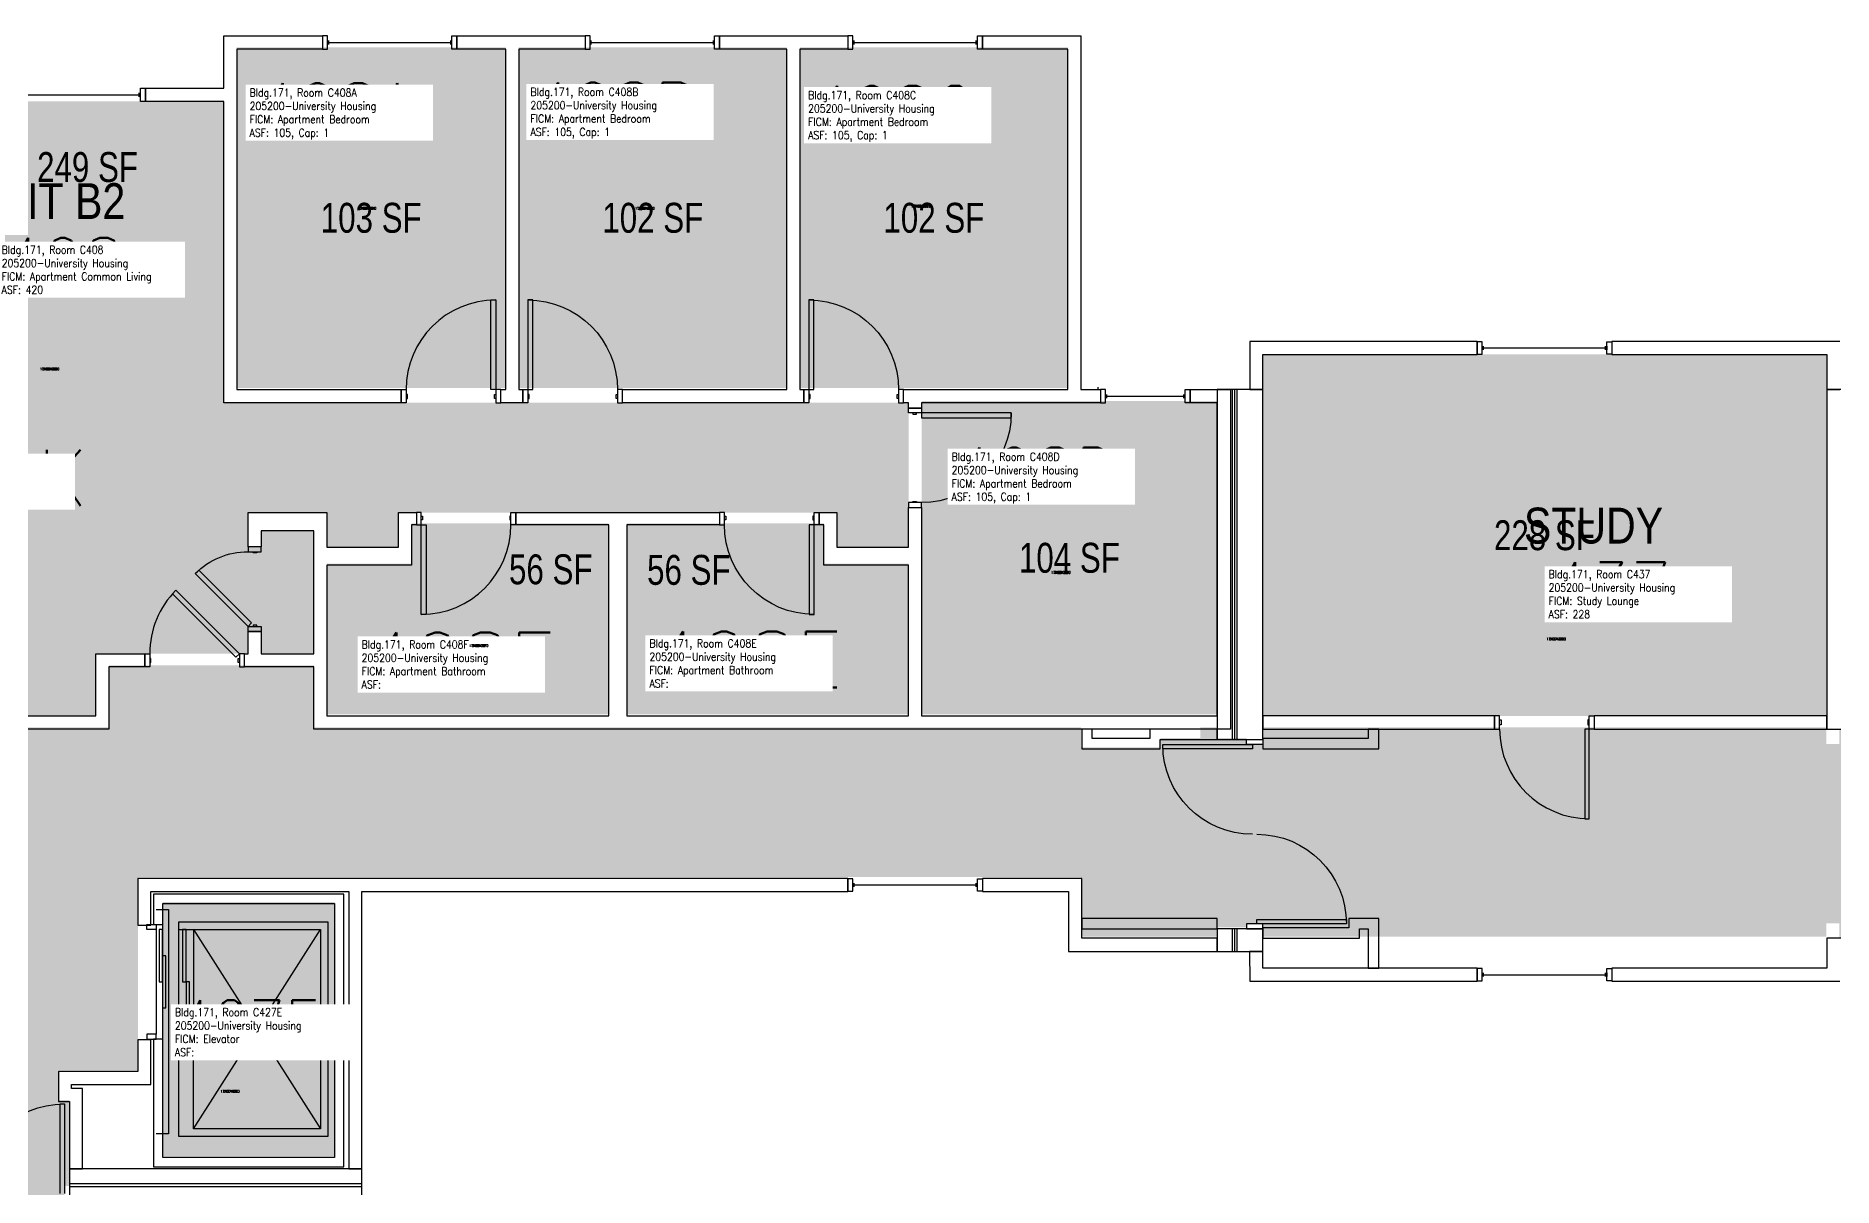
# Model space of a CAD drawing. Header units: inches. Extents: x 56 to 3925, y -1092 to 1470.
# Drawn here: x 2388 to 3109, y 986 to 1448 of the extents above; entities that cross this region are included whole.
import ezdxf
from ezdxf.enums import TextEntityAlignment as Align

# ---------------------------------------------------------------- set-up
doc = ezdxf.new("R2010")
doc.units = ezdxf.units.IN
doc.header["$LTSCALE"] = 48
doc.header["$MEASUREMENT"] = 0
for name, color, linetype in [('A-DOOR', 2, 'Continuous'), ('A-GLAZ', 152, 'Continuous'), ('A-IDEN-RNUM', 7, 'Continuous'), ('A-IDEN-SNUM', 4, 'Continuous'), ('A-IDEN-VNUM', 4, 'Continuous'), ('A-MISC', 1, 'Continuous'), ('A-WALL', 5, 'Continuous'), ('AREA-TEXT', 3, 'Continuous'), ('Rooms-Category-Color', 7, 'Continuous'), ('Rooms-College-Color', 7, 'Continuous'), ('Rooms-Department-Color', 7, 'Continuous'), ('Rooms-Division-Color', 7, 'Continuous'), ('Rooms-Information', 7, 'Continuous')]:
    doc.layers.add(name, color=color, linetype=linetype)
doc.styles.add('AREA', font='arial.ttf', dxfattribs={"width": 0.75, "height": 12})
doc.styles.add('ROOMSNUMBER', font='txt.shx', dxfattribs={"height": 0.03})
doc.styles.add('ROOMVNUMBER', font='simplex.shx', dxfattribs={"width": 0.85})
doc.styles.get("Standard").update_dxf_attribs({"font": 'ARIALN.TTF'})

msp = doc.modelspace()

# ---------------------------------------------------------------- hatches: boundary and pattern name
h = msp.add_hatch()
h.set_pattern_fill('ANSI31', color=256, style=0)
h.set_pattern_definition([(135, (2926.62701, 1820.73259), (0.088388348, 0.088388348), [])])
h.paths.add_polyline_path([(2595.16, 1236.78), (2536.42, 1236.78), (2536.42, 1227.57), (2595.16, 1227.57)], flags=9)
at = {"layer": 'Rooms-Category-Color', "true_color": 0x728ef3}
for points in [[(2468.39, 1443.27), (2576.39, 1443.27), (2576.39, 1306.52), (2468.39, 1306.52)], [(2689.26, 1443.27), (2581.64, 1443.27), (2581.64, 1306.52), (2689.26, 1306.52)], [(2802.14, 1443.27), (2694.51, 1443.27), (2694.51, 1306.52), (2802.14, 1306.52)], [(2327.65, 1305.01), (2411.79, 1305.01), (2411.79, 1199.89), (2472.91, 1199.89), (2472.91, 1208.84), (2478.16, 1208.84), (2478.16, 1199.89), (2499.36, 1199.89), (2499.36, 1249.26), (2478.16, 1249.26), (2478.16, 1242.84), (2472.91, 1242.84), (2472.91, 1256.51), (2504.61, 1256.51), (2504.61, 1242.64), (2533.36, 1242.64), (2533.36, 1256.51), (2709.4, 1256.51), (2709.4, 1242.64), (2738.15, 1242.64), (2738.15, 1300.64), (2463.15, 1300.64), (2463.15, 1421.64), (2327.65, 1421.64)], [(3106.65, 1174.89), (3106.65, 1320.01), (2880.4, 1320.01), (2880.4, 1174.89)], [(2411.79, 1174.89), (2411.79, 1305.01), (2341.65, 1305.01), (2341.65, 1290.39), (2327.65, 1290.39), (2327.65, 1174.89)], [(2862.14, 1175.52), (2862.14, 1301.27), (2743.39, 1301.27), (2743.39, 1175.52)], [(2617.75, 1175.52), (2617.75, 1252.27), (2538.61, 1252.27), (2538.61, 1236.02), (2504.61, 1236.02), (2504.61, 1175.52)], [(2738.14, 1175.52), (2738.14, 1236.02), (2704.14, 1236.02), (2704.14, 1252.27), (2625, 1252.27), (2625, 1175.52)]]:
    msp.add_hatch(color=171, dxfattribs=at).paths.add_polyline_path(points)
at = {"layer": 'Rooms-Category-Color', "true_color": 0xadadad}
for points in [[(1290.58, 1014.17), (1188.04, 1116.73), (1241.42, 1170.12), (1328.79, 1170.27), (1328.79, 1195.27), (1411.11, 1195.27), (1411.11, 1170.27), (1726.65, 1170.27), (1726.65, 1162.54), (1738.65, 1162.54), (1738.65, 1166.02), (1773.9, 1166.02), (1773.9, 1164.29), (1780.4, 1164.29), (1780.4, 1166.29), (1787.9, 1166.29), (1787.9, 1162.54), (1827.02, 1162.54), (1827.02, 1170.27), (2150.68, 1170.27), (2150.68, 1195.27), (2233, 1195.27), (2233, 1170.27), (2417.04, 1170.27), (2417.04, 1195.27), (2499.36, 1195.27), (2499.36, 1170.27), (2807.4, 1170.27), (2807.4, 1162.27), (2839.26, 1162.27), (2839.26, 1166.02), (2855.39, 1166.02), (2855.39, 1170.27), (2862.14, 1170.27), (2862.14, 1166.02), (2873.89, 1166.02), (2873.89, 1090.02), (2862.14, 1090.02), (2862.14, 1086.27), (2807.4, 1086.27), (2807.4, 1110.27), (1922.65, 1110.27), (1922.65, 1086.27), (1827.02, 1086.27), (1827.02, 1094.04), (1815.02, 1094.04), (1815.02, 1090.52), (1787.9, 1090.52), (1787.9, 1090.29), (1773.9, 1090.29), (1773.9, 1094.04), (1726.65, 1094.04), (1726.65, 1086.27), (1633.9, 1086.27), (1633.9, 1110.27), (1386.7, 1110.27)], [(2880.39, 1163.39), (2880.39, 1170.26), (3106.65, 1170.26), (3106.65, 1163.67), (3111.9, 1163.67), (3111.9, 1169.64), (3474.68, 1169.64), (3474.68, 1194.64), (3557, 1194.64), (3557, 1169.64), (3646.39, 1169.64), (3646.39, 1101.6), (3671.39, 1101.6), (3671.39, 1019.28), (3646.39, 1019.28), (3586.39, 1019.28), (3586.39, 1109.64), (3166.65, 1109.64), (3166.65, 1085.64), (3111.9, 1085.64), (3111.9, 1091.67), (3106.65, 1091.67), (3106.65, 1086.27), (2880.39, 1086.27), (2880.39, 1091.39), (2873.89, 1091.39), (2873.89, 1163.39)], [(2280.86, 188.51), (2285.45, 193.1), (2286.69, 191.87), (2320.1, 225.28), (2316.13, 229.25), (2323.65, 236.77), (2323.65, 807.92), (2298.65, 807.92), (2298.65, 890.25), (2323.65, 890.25), (2323.65, 933.01), (2328.92, 933.01), (2328.92, 945.01), (2323.65, 945.01), (2323.65, 979.64), (2327.17, 979.64), (2327.17, 986.14), (2325.17, 986.14), (2325.17, 993.64), (2328.92, 993.64), (2328.92, 1032.76), (2325.17, 1032.76), (2325.17, 1110.26), (2428.66, 1110.26), (2428.66, 1032.76), (2396.8, 1032.76), (2396.8, 1020.76), (2401.17, 1020.76), (2401.17, 986.14), (2399.17, 986.14), (2399.17, 979.64), (2397.42, 979.64), (2397.42, 933.01), (2403.3, 933.01), (2403.3, 890.25), (2428.3, 890.25), (2428.3, 807.92), (2403.3, 807.92), (2403.3, 203.3), (2372.69, 172.69), (2368.53, 176.85), (2359.61, 167.92), (2363.76, 163.76), (2339.28, 139.28), (2336.36, 142.2), (2331.77, 137.6)], [(2438.66, 998.26), (2507.66, 998.26), (2507.66, 1100.26), (2438.66, 1100.26)]]:
    msp.add_hatch(color=253, dxfattribs=at).paths.add_polyline_path(points)
at = {"layer": 'Rooms-College-Color', "true_color": 0xadadad}
for points in [[(2468.39, 1443.27), (2576.39, 1443.27), (2576.39, 1306.52), (2468.39, 1306.52)], [(2689.26, 1443.27), (2581.64, 1443.27), (2581.64, 1306.52), (2689.26, 1306.52)], [(2802.14, 1443.27), (2694.51, 1443.27), (2694.51, 1306.52), (2802.14, 1306.52)], [(2327.65, 1305.01), (2411.79, 1305.01), (2411.79, 1199.89), (2472.91, 1199.89), (2472.91, 1208.84), (2478.16, 1208.84), (2478.16, 1199.89), (2499.36, 1199.89), (2499.36, 1249.26), (2478.16, 1249.26), (2478.16, 1242.84), (2472.91, 1242.84), (2472.91, 1256.51), (2504.61, 1256.51), (2504.61, 1242.64), (2533.36, 1242.64), (2533.36, 1256.51), (2709.4, 1256.51), (2709.4, 1242.64), (2738.15, 1242.64), (2738.15, 1300.64), (2463.15, 1300.64), (2463.15, 1421.64), (2327.65, 1421.64)], [(3106.65, 1174.89), (3106.65, 1320.01), (2880.4, 1320.01), (2880.4, 1174.89)], [(2411.79, 1174.89), (2411.79, 1305.01), (2341.65, 1305.01), (2341.65, 1290.39), (2327.65, 1290.39), (2327.65, 1174.89)], [(2862.14, 1175.52), (2862.14, 1301.27), (2743.39, 1301.27), (2743.39, 1175.52)], [(2617.75, 1175.52), (2617.75, 1252.27), (2538.61, 1252.27), (2538.61, 1236.02), (2504.61, 1236.02), (2504.61, 1175.52)], [(2738.14, 1175.52), (2738.14, 1236.02), (2704.14, 1236.02), (2704.14, 1252.27), (2625, 1252.27), (2625, 1175.52)], [(1290.58, 1014.17), (1188.04, 1116.73), (1241.42, 1170.12), (1328.79, 1170.27), (1328.79, 1195.27), (1411.11, 1195.27), (1411.11, 1170.27), (1726.65, 1170.27), (1726.65, 1162.54), (1738.65, 1162.54), (1738.65, 1166.02), (1773.9, 1166.02), (1773.9, 1164.29), (1780.4, 1164.29), (1780.4, 1166.29), (1787.9, 1166.29), (1787.9, 1162.54), (1827.02, 1162.54), (1827.02, 1170.27), (2150.68, 1170.27), (2150.68, 1195.27), (2233, 1195.27), (2233, 1170.27), (2417.04, 1170.27), (2417.04, 1195.27), (2499.36, 1195.27), (2499.36, 1170.27), (2807.4, 1170.27), (2807.4, 1162.27), (2839.26, 1162.27), (2839.26, 1166.02), (2855.39, 1166.02), (2855.39, 1170.27), (2862.14, 1170.27), (2862.14, 1166.02), (2873.89, 1166.02), (2873.89, 1090.02), (2862.14, 1090.02), (2862.14, 1086.27), (2807.4, 1086.27), (2807.4, 1110.27), (1922.65, 1110.27), (1922.65, 1086.27), (1827.02, 1086.27), (1827.02, 1094.04), (1815.02, 1094.04), (1815.02, 1090.52), (1787.9, 1090.52), (1787.9, 1090.29), (1773.9, 1090.29), (1773.9, 1094.04), (1726.65, 1094.04), (1726.65, 1086.27), (1633.9, 1086.27), (1633.9, 1110.27), (1386.7, 1110.27)], [(2880.39, 1163.39), (2880.39, 1170.26), (3106.65, 1170.26), (3106.65, 1163.67), (3111.9, 1163.67), (3111.9, 1169.64), (3474.68, 1169.64), (3474.68, 1194.64), (3557, 1194.64), (3557, 1169.64), (3646.39, 1169.64), (3646.39, 1101.6), (3671.39, 1101.6), (3671.39, 1019.28), (3646.39, 1019.28), (3586.39, 1019.28), (3586.39, 1109.64), (3166.65, 1109.64), (3166.65, 1085.64), (3111.9, 1085.64), (3111.9, 1091.67), (3106.65, 1091.67), (3106.65, 1086.27), (2880.39, 1086.27), (2880.39, 1091.39), (2873.89, 1091.39), (2873.89, 1163.39)], [(2280.86, 188.51), (2285.45, 193.1), (2286.69, 191.87), (2320.1, 225.28), (2316.13, 229.25), (2323.65, 236.77), (2323.65, 807.92), (2298.65, 807.92), (2298.65, 890.25), (2323.65, 890.25), (2323.65, 933.01), (2328.92, 933.01), (2328.92, 945.01), (2323.65, 945.01), (2323.65, 979.64), (2327.17, 979.64), (2327.17, 986.14), (2325.17, 986.14), (2325.17, 993.64), (2328.92, 993.64), (2328.92, 1032.76), (2325.17, 1032.76), (2325.17, 1110.26), (2428.66, 1110.26), (2428.66, 1032.76), (2396.8, 1032.76), (2396.8, 1020.76), (2401.17, 1020.76), (2401.17, 986.14), (2399.17, 986.14), (2399.17, 979.64), (2397.42, 979.64), (2397.42, 933.01), (2403.3, 933.01), (2403.3, 890.25), (2428.3, 890.25), (2428.3, 807.92), (2403.3, 807.92), (2403.3, 203.3), (2372.69, 172.69), (2368.53, 176.85), (2359.61, 167.92), (2363.76, 163.76), (2339.28, 139.28), (2336.36, 142.2), (2331.77, 137.6)], [(2438.66, 998.26), (2507.66, 998.26), (2507.66, 1100.26), (2438.66, 1100.26)]]:
    msp.add_hatch(color=253, dxfattribs=at).paths.add_polyline_path(points)
at = {"layer": 'Rooms-Department-Color', "true_color": 0x604aed}
for points in [[(2468.39, 1443.27), (2576.39, 1443.27), (2576.39, 1306.52), (2468.39, 1306.52)], [(2689.26, 1443.27), (2581.64, 1443.27), (2581.64, 1306.52), (2689.26, 1306.52)], [(2802.14, 1443.27), (2694.51, 1443.27), (2694.51, 1306.52), (2802.14, 1306.52)], [(2327.65, 1305.01), (2411.79, 1305.01), (2411.79, 1199.89), (2472.91, 1199.89), (2472.91, 1208.84), (2478.16, 1208.84), (2478.16, 1199.89), (2499.36, 1199.89), (2499.36, 1249.26), (2478.16, 1249.26), (2478.16, 1242.84), (2472.91, 1242.84), (2472.91, 1256.51), (2504.61, 1256.51), (2504.61, 1242.64), (2533.36, 1242.64), (2533.36, 1256.51), (2709.4, 1256.51), (2709.4, 1242.64), (2738.15, 1242.64), (2738.15, 1300.64), (2463.15, 1300.64), (2463.15, 1421.64), (2327.65, 1421.64)], [(3106.65, 1174.89), (3106.65, 1320.01), (2880.4, 1320.01), (2880.4, 1174.89)], [(2411.79, 1174.89), (2411.79, 1305.01), (2341.65, 1305.01), (2341.65, 1290.39), (2327.65, 1290.39), (2327.65, 1174.89)], [(2862.14, 1175.52), (2862.14, 1301.27), (2743.39, 1301.27), (2743.39, 1175.52)], [(2617.75, 1175.52), (2617.75, 1252.27), (2538.61, 1252.27), (2538.61, 1236.02), (2504.61, 1236.02), (2504.61, 1175.52)], [(2738.14, 1175.52), (2738.14, 1236.02), (2704.14, 1236.02), (2704.14, 1252.27), (2625, 1252.27), (2625, 1175.52)]]:
    msp.add_hatch(color=173, dxfattribs=at).paths.add_polyline_path(points)
at = {"layer": 'Rooms-Department-Color', "true_color": 0xacacac}
for points in [[(1290.58, 1014.17), (1188.04, 1116.73), (1241.42, 1170.12), (1328.79, 1170.27), (1328.79, 1195.27), (1411.11, 1195.27), (1411.11, 1170.27), (1726.65, 1170.27), (1726.65, 1162.54), (1738.65, 1162.54), (1738.65, 1166.02), (1773.9, 1166.02), (1773.9, 1164.29), (1780.4, 1164.29), (1780.4, 1166.29), (1787.9, 1166.29), (1787.9, 1162.54), (1827.02, 1162.54), (1827.02, 1170.27), (2150.68, 1170.27), (2150.68, 1195.27), (2233, 1195.27), (2233, 1170.27), (2417.04, 1170.27), (2417.04, 1195.27), (2499.36, 1195.27), (2499.36, 1170.27), (2807.4, 1170.27), (2807.4, 1162.27), (2839.26, 1162.27), (2839.26, 1166.02), (2855.39, 1166.02), (2855.39, 1170.27), (2862.14, 1170.27), (2862.14, 1166.02), (2873.89, 1166.02), (2873.89, 1090.02), (2862.14, 1090.02), (2862.14, 1086.27), (2807.4, 1086.27), (2807.4, 1110.27), (1922.65, 1110.27), (1922.65, 1086.27), (1827.02, 1086.27), (1827.02, 1094.04), (1815.02, 1094.04), (1815.02, 1090.52), (1787.9, 1090.52), (1787.9, 1090.29), (1773.9, 1090.29), (1773.9, 1094.04), (1726.65, 1094.04), (1726.65, 1086.27), (1633.9, 1086.27), (1633.9, 1110.27), (1386.7, 1110.27)], [(2880.39, 1163.39), (2880.39, 1170.26), (3106.65, 1170.26), (3106.65, 1163.67), (3111.9, 1163.67), (3111.9, 1169.64), (3474.68, 1169.64), (3474.68, 1194.64), (3557, 1194.64), (3557, 1169.64), (3646.39, 1169.64), (3646.39, 1101.6), (3671.39, 1101.6), (3671.39, 1019.28), (3646.39, 1019.28), (3586.39, 1019.28), (3586.39, 1109.64), (3166.65, 1109.64), (3166.65, 1085.64), (3111.9, 1085.64), (3111.9, 1091.67), (3106.65, 1091.67), (3106.65, 1086.27), (2880.39, 1086.27), (2880.39, 1091.39), (2873.89, 1091.39), (2873.89, 1163.39)], [(2280.86, 188.51), (2285.45, 193.1), (2286.69, 191.87), (2320.1, 225.28), (2316.13, 229.25), (2323.65, 236.77), (2323.65, 807.92), (2298.65, 807.92), (2298.65, 890.25), (2323.65, 890.25), (2323.65, 933.01), (2328.92, 933.01), (2328.92, 945.01), (2323.65, 945.01), (2323.65, 979.64), (2327.17, 979.64), (2327.17, 986.14), (2325.17, 986.14), (2325.17, 993.64), (2328.92, 993.64), (2328.92, 1032.76), (2325.17, 1032.76), (2325.17, 1110.26), (2428.66, 1110.26), (2428.66, 1032.76), (2396.8, 1032.76), (2396.8, 1020.76), (2401.17, 1020.76), (2401.17, 986.14), (2399.17, 986.14), (2399.17, 979.64), (2397.42, 979.64), (2397.42, 933.01), (2403.3, 933.01), (2403.3, 890.25), (2428.3, 890.25), (2428.3, 807.92), (2403.3, 807.92), (2403.3, 203.3), (2372.69, 172.69), (2368.53, 176.85), (2359.61, 167.92), (2363.76, 163.76), (2339.28, 139.28), (2336.36, 142.2), (2331.77, 137.6)], [(2438.66, 998.26), (2507.66, 998.26), (2507.66, 1100.26), (2438.66, 1100.26)]]:
    msp.add_hatch(color=253, dxfattribs=at).paths.add_polyline_path(points)
at = {"layer": 'Rooms-Division-Color', "true_color": 0x604aed}
for points in [[(2468.39, 1443.27), (2576.39, 1443.27), (2576.39, 1306.52), (2468.39, 1306.52)], [(2689.26, 1443.27), (2581.64, 1443.27), (2581.64, 1306.52), (2689.26, 1306.52)], [(2802.14, 1443.27), (2694.51, 1443.27), (2694.51, 1306.52), (2802.14, 1306.52)], [(2327.65, 1305.01), (2411.79, 1305.01), (2411.79, 1199.89), (2472.91, 1199.89), (2472.91, 1208.84), (2478.16, 1208.84), (2478.16, 1199.89), (2499.36, 1199.89), (2499.36, 1249.26), (2478.16, 1249.26), (2478.16, 1242.84), (2472.91, 1242.84), (2472.91, 1256.51), (2504.61, 1256.51), (2504.61, 1242.64), (2533.36, 1242.64), (2533.36, 1256.51), (2709.4, 1256.51), (2709.4, 1242.64), (2738.15, 1242.64), (2738.15, 1300.64), (2463.15, 1300.64), (2463.15, 1421.64), (2327.65, 1421.64)], [(3106.65, 1174.89), (3106.65, 1320.01), (2880.4, 1320.01), (2880.4, 1174.89)], [(2411.79, 1174.89), (2411.79, 1305.01), (2341.65, 1305.01), (2341.65, 1290.39), (2327.65, 1290.39), (2327.65, 1174.89)], [(2862.14, 1175.52), (2862.14, 1301.27), (2743.39, 1301.27), (2743.39, 1175.52)], [(2617.75, 1175.52), (2617.75, 1252.27), (2538.61, 1252.27), (2538.61, 1236.02), (2504.61, 1236.02), (2504.61, 1175.52)], [(2738.14, 1175.52), (2738.14, 1236.02), (2704.14, 1236.02), (2704.14, 1252.27), (2625, 1252.27), (2625, 1175.52)]]:
    msp.add_hatch(color=173, dxfattribs=at).paths.add_polyline_path(points)
at = {"layer": 'Rooms-Division-Color', "true_color": 0xadadad}
for points in [[(1290.58, 1014.17), (1188.04, 1116.73), (1241.42, 1170.12), (1328.79, 1170.27), (1328.79, 1195.27), (1411.11, 1195.27), (1411.11, 1170.27), (1726.65, 1170.27), (1726.65, 1162.54), (1738.65, 1162.54), (1738.65, 1166.02), (1773.9, 1166.02), (1773.9, 1164.29), (1780.4, 1164.29), (1780.4, 1166.29), (1787.9, 1166.29), (1787.9, 1162.54), (1827.02, 1162.54), (1827.02, 1170.27), (2150.68, 1170.27), (2150.68, 1195.27), (2233, 1195.27), (2233, 1170.27), (2417.04, 1170.27), (2417.04, 1195.27), (2499.36, 1195.27), (2499.36, 1170.27), (2807.4, 1170.27), (2807.4, 1162.27), (2839.26, 1162.27), (2839.26, 1166.02), (2855.39, 1166.02), (2855.39, 1170.27), (2862.14, 1170.27), (2862.14, 1166.02), (2873.89, 1166.02), (2873.89, 1090.02), (2862.14, 1090.02), (2862.14, 1086.27), (2807.4, 1086.27), (2807.4, 1110.27), (1922.65, 1110.27), (1922.65, 1086.27), (1827.02, 1086.27), (1827.02, 1094.04), (1815.02, 1094.04), (1815.02, 1090.52), (1787.9, 1090.52), (1787.9, 1090.29), (1773.9, 1090.29), (1773.9, 1094.04), (1726.65, 1094.04), (1726.65, 1086.27), (1633.9, 1086.27), (1633.9, 1110.27), (1386.7, 1110.27)], [(2880.39, 1163.39), (2880.39, 1170.26), (3106.65, 1170.26), (3106.65, 1163.67), (3111.9, 1163.67), (3111.9, 1169.64), (3474.68, 1169.64), (3474.68, 1194.64), (3557, 1194.64), (3557, 1169.64), (3646.39, 1169.64), (3646.39, 1101.6), (3671.39, 1101.6), (3671.39, 1019.28), (3646.39, 1019.28), (3586.39, 1019.28), (3586.39, 1109.64), (3166.65, 1109.64), (3166.65, 1085.64), (3111.9, 1085.64), (3111.9, 1091.67), (3106.65, 1091.67), (3106.65, 1086.27), (2880.39, 1086.27), (2880.39, 1091.39), (2873.89, 1091.39), (2873.89, 1163.39)], [(2280.86, 188.51), (2285.45, 193.1), (2286.69, 191.87), (2320.1, 225.28), (2316.13, 229.25), (2323.65, 236.77), (2323.65, 807.92), (2298.65, 807.92), (2298.65, 890.25), (2323.65, 890.25), (2323.65, 933.01), (2328.92, 933.01), (2328.92, 945.01), (2323.65, 945.01), (2323.65, 979.64), (2327.17, 979.64), (2327.17, 986.14), (2325.17, 986.14), (2325.17, 993.64), (2328.92, 993.64), (2328.92, 1032.76), (2325.17, 1032.76), (2325.17, 1110.26), (2428.66, 1110.26), (2428.66, 1032.76), (2396.8, 1032.76), (2396.8, 1020.76), (2401.17, 1020.76), (2401.17, 986.14), (2399.17, 986.14), (2399.17, 979.64), (2397.42, 979.64), (2397.42, 933.01), (2403.3, 933.01), (2403.3, 890.25), (2428.3, 890.25), (2428.3, 807.92), (2403.3, 807.92), (2403.3, 203.3), (2372.69, 172.69), (2368.53, 176.85), (2359.61, 167.92), (2363.76, 163.76), (2339.28, 139.28), (2336.36, 142.2), (2331.77, 137.6)], [(2438.66, 998.26), (2507.66, 998.26), (2507.66, 1100.26), (2438.66, 1100.26)]]:
    msp.add_hatch(color=253, dxfattribs=at).paths.add_polyline_path(points)

# ---------------------------------------------------------------- linework, layer by layer
at = {"layer": 'A-DOOR'}
for p, q in [((2975.52, 1174.89), (2973.52, 1174.89)), ((2973.52, 1174.89), (2973.52, 1169.64)), ((2973.52, 1169.64), (2975.52, 1169.64)), ((2975.52, 1169.64), (2975.52, 1174.89)), ((2975.52, 1173.39), (2976.15, 1173.39)), ((2975.52, 1171.39), (2975.52, 1173.39)), ((2976.15, 1171.39), (2975.52, 1171.39)), ((2976.15, 1173.39), (2976.15, 1171.39)), ((3011.52, 1169.64), (3009.77, 1169.64)), ((3009.77, 1169.64), (3009.77, 1133.64)), ((3011.52, 1173.39), (3010.9, 1173.39)), ((3010.9, 1173.39), (3010.9, 1171.39)), ((3010.9, 1171.39), (3011.52, 1171.39)), ((3011.52, 1174.89), (3013.52, 1174.89)), ((3011.52, 1169.64), (3011.52, 1174.89)), ((3011.52, 1171.39), (3011.52, 1173.39)), ((3011.52, 1133.64), (3011.52, 1169.64)), ((3013.52, 1169.64), (3011.52, 1169.64)), ((3013.52, 1174.89), (3013.52, 1169.64)), ((2840.26, 1161.64), (2840.26, 1163.39)), ((2840.26, 1163.39), (2876.26, 1163.39)), ((2873.89, 1163.39), (2873.89, 1165.39)), ((2873.89, 1165.39), (2880.39, 1165.39)), ((2880.39, 1163.39), (2873.89, 1163.39)), ((2876.26, 1163.39), (2876.26, 1161.64)), ((2880.39, 1165.39), (2880.39, 1163.39)), ((2876.26, 1161.64), (2840.26, 1161.64)), ((3009.77, 1133.64), (3011.52, 1133.64)), ((2436.04, 1097.15), (2441.04, 1097.15)), ((2441.04, 1097.15), (2441.04, 1007.15)), ((2432.29, 1089.15), (2432.29, 1091.15)), ((2432.29, 1091.15), (2436.04, 1091.15)), ((2436.04, 1091.15), (2436.04, 1089.15)), ((2873.89, 1091.39), (2873.89, 1089.39)), ((2880.39, 1091.39), (2873.89, 1091.39)), ((2878.01, 1091.39), (2878.01, 1093.14)), ((2878.01, 1093.14), (2914.01, 1093.14)), ((2914.01, 1091.39), (2878.01, 1091.39)), ((2880.39, 1089.39), (2880.39, 1091.39)), ((2914.01, 1093.14), (2914.01, 1091.39)), ((2436.04, 1089.15), (2432.29, 1089.15)), ((2436.04, 1089.15), (2436.04, 1047.15)), ((2448.04, 1089.15), (2446.66, 1089.15)), ((2446.66, 1089.15), (2446.66, 1068.15)), ((2448.04, 1068.15), (2448.04, 1089.15)), ((2873.89, 1089.39), (2880.39, 1089.39)), ((2446.66, 1068.15), (2448.04, 1068.15)), ((2449.41, 1068.15), (2448.04, 1068.15)), ((2448.04, 1068.15), (2448.04, 1047.15)), ((2449.41, 1047.15), (2449.41, 1068.15)), ((2432.29, 1047.15), (2432.29, 1045.15)), ((2436.04, 1047.15), (2432.29, 1047.15)), ((2436.04, 1045.15), (2436.04, 1047.15)), ((2448.04, 1047.15), (2449.41, 1047.15)), ((2432.29, 1045.15), (2436.04, 1045.15)), ((2397.42, 983.14), (2397.42, 1019.14)), ((2397.42, 1019.14), (2399.17, 1019.14)), ((2399.17, 1019.14), (2399.17, 983.14)), ((2441.04, 1007.15), (2436.04, 1007.15))]:
    msp.add_line(p, q, dxfattribs=at)
for points in [[(2572.4, 1305.89), (2570.4, 1305.89), (2570.4, 1341.89), (2572.4, 1341.89)], [(2585.27, 1305.89), (2587.27, 1305.89), (2587.27, 1341.89), (2585.27, 1341.89)], [(2698.15, 1305.89), (2700.15, 1305.89), (2700.15, 1341.89), (2698.15, 1341.89)], [(2536.4, 1300.64), (2534.4, 1300.64), (2534.4, 1305.89), (2536.4, 1305.89)], [(2536.4, 1302.39), (2536.9, 1302.39), (2536.9, 1303.89), (2536.4, 1303.89)], [(2572.4, 1302.39), (2571.9, 1302.39), (2571.9, 1303.89), (2572.4, 1303.89)], [(2572.4, 1300.64), (2574.4, 1300.64), (2574.4, 1305.89), (2572.4, 1305.89)], [(2585.27, 1300.64), (2583.27, 1300.64), (2583.27, 1305.89), (2585.27, 1305.89)], [(2585.27, 1302.39), (2585.77, 1302.39), (2585.77, 1303.89), (2585.27, 1303.89)], [(2621.27, 1302.39), (2620.77, 1302.39), (2620.77, 1303.89), (2621.27, 1303.89)], [(2621.27, 1300.64), (2623.27, 1300.64), (2623.27, 1305.89), (2621.27, 1305.89)], [(2698.15, 1300.64), (2696.15, 1300.64), (2696.15, 1305.89), (2698.15, 1305.89)], [(2698.15, 1302.39), (2698.65, 1302.39), (2698.65, 1303.89), (2698.15, 1303.89)], [(2734.15, 1302.39), (2733.65, 1302.39), (2733.65, 1303.89), (2734.15, 1303.89)], [(2734.15, 1300.64), (2736.15, 1300.64), (2736.15, 1305.89), (2734.15, 1305.89)], [(2738.15, 1296.52), (2738.15, 1298.52), (2743.4, 1298.52), (2743.4, 1296.52)], [(2739.9, 1296.52), (2739.9, 1296.02), (2741.4, 1296.02), (2741.4, 1296.52)], [(2743.4, 1296.52), (2743.4, 1294.52), (2779.4, 1294.52), (2779.4, 1296.52)], [(2542.5, 1256.51), (2540.5, 1256.51), (2540.5, 1251.64), (2542.5, 1251.64)], [(2578.5, 1256.51), (2580.5, 1256.51), (2580.5, 1251.64), (2578.5, 1251.64)], [(2664.25, 1256.51), (2662.25, 1256.51), (2662.25, 1251.64), (2664.25, 1251.64)], [(2700.25, 1256.51), (2702.25, 1256.51), (2702.25, 1251.64), (2700.25, 1251.64)], [(2738.15, 1260.52), (2738.15, 1258.52), (2743.4, 1258.52), (2743.4, 1260.52)], [(2739.9, 1260.52), (2739.9, 1261.02), (2741.4, 1261.02), (2741.4, 1260.52)], [(2542.5, 1255.14), (2543, 1255.14), (2543, 1253.64), (2542.5, 1253.64)], [(2542.5, 1251.64), (2544.5, 1251.64), (2544.5, 1215.64), (2542.5, 1215.64)], [(2578.5, 1255.14), (2578, 1255.14), (2578, 1253.64), (2578.5, 1253.64)], [(2664.25, 1255.14), (2664.75, 1255.14), (2664.75, 1253.64), (2664.25, 1253.64)], [(2700.25, 1251.64), (2698.25, 1251.64), (2698.25, 1215.64), (2700.25, 1215.64)], [(2700.25, 1255.14), (2699.75, 1255.14), (2699.75, 1253.64), (2700.25, 1253.64)], [(2478.16, 1240.84), (2478.16, 1242.84), (2472.91, 1242.84), (2472.91, 1240.84)], [(2476.41, 1240.84), (2476.41, 1240.34), (2474.91, 1240.34), (2474.91, 1240.84)], [(2472.91, 1210.84), (2474.33, 1212.25), (2453.11, 1233.47), (2451.7, 1232.05)], [(2469.43, 1199.89), (2468.01, 1198.48), (2442.56, 1223.93), (2443.97, 1225.35)], [(2478.16, 1210.84), (2478.16, 1208.84), (2472.91, 1208.84), (2472.91, 1210.84)], [(2476.41, 1210.84), (2476.41, 1211.34), (2474.91, 1211.34), (2474.91, 1210.84)], [(2433.43, 1194.64), (2431.43, 1194.64), (2431.43, 1199.89), (2433.43, 1199.89)], [(2469.43, 1194.64), (2471.43, 1194.64), (2471.43, 1199.89), (2469.43, 1199.89)], [(2433.43, 1196.39), (2433.93, 1196.39), (2433.93, 1197.89), (2433.43, 1197.89)], [(2469.43, 1196.39), (2468.93, 1196.39), (2468.93, 1197.89), (2469.43, 1197.89)], [(2438.54, 1089.15), (2437.16, 1089.15), (2437.16, 1068.15), (2438.54, 1068.15)], [(2439.91, 1078.65), (2438.54, 1078.65), (2438.54, 1057.65), (2439.91, 1057.65)]]:
    msp.add_lwpolyline(points, close=True, dxfattribs=at)
for centre, start, end in [((2572.4, 1305.89), 90, 180), ((2542.5, 1251.64), 270, 0), ((2469.43, 1199.89), 135, 180), ((3011.52, 1169.64), 180, 270)]:
    msp.add_arc(centre, 36, start, end, dxfattribs=at)
at = {"layer": 'A-DOOR', "extrusion": (0, 0, -1)}
for centre, radius, start, end in [((-2585.27, 1305.89), 36, 90, 180), ((-2698.15, 1305.89), 36, 90, 180), ((-2743.4, 1296.52), 36, 180, 270), ((-2700.25, 1251.64), 36, 270, 0), ((-2472.91, 1210.84), 30, 45, 90), ((-2876.26, 1163.39), 36, 270.00238, 0.00238), ((-2878.01, 1091.39), 36, 90.00238, 180.00238), ((-2399.17, 983.14), 36, 0.00059, 90.00059)]:
    msp.add_arc(centre, radius, start, end, dxfattribs=at)
at = {"layer": 'A-GLAZ'}
for p, q in [((2505.3, 1444.51), (2505.3, 1446.01)), ((2505.3, 1445.26), (2554.3, 1445.26)), ((2554.3, 1444.51), (2554.3, 1446.01)), ((2610.77, 1444.51), (2610.77, 1446.01)), ((2610.77, 1445.26), (2659.77, 1445.26)), ((2659.77, 1444.51), (2659.77, 1446.01)), ((2716.3, 1444.51), (2716.3, 1446.01)), ((2716.3, 1445.26), (2765.3, 1445.26)), ((2765.3, 1444.51), (2765.3, 1446.01)), ((2362.26, 1424.26), (2429.26, 1424.26)), ((2429.26, 1423.51), (2429.26, 1425.01)), ((2968.52, 1325.14), (2966.52, 1325.14)), ((2966.52, 1325.14), (2966.52, 1320.14)), ((2968.52, 1320.14), (2968.52, 1325.14)), ((2968.52, 1321.89), (2968.52, 1323.39)), ((2969.02, 1321.89), (2969.02, 1323.39)), ((2969.02, 1322.64), (3018.02, 1322.64)), ((3018.02, 1321.89), (3018.02, 1323.39)), ((3018.52, 1325.14), (3020.52, 1325.14)), ((3018.52, 1320.14), (3018.52, 1325.14)), ((3018.52, 1323.39), (3018.52, 1321.89)), ((3020.52, 1325.14), (3020.52, 1320.14)), ((2966.52, 1320.14), (2968.52, 1320.14)), ((3020.52, 1320.14), (3018.52, 1320.14)), ((2814.26, 1305.89), (2814.26, 1306.89)), ((2817.76, 1302.51), (2817.76, 1304.01)), ((2817.76, 1303.26), (2848.76, 1303.26)), ((2848.76, 1302.51), (2848.76, 1304.01)), ((2715.8, 1109.51), (2713.8, 1109.51)), ((2713.8, 1109.51), (2713.8, 1104.51)), ((2713.8, 1104.51), (2715.8, 1104.51)), ((2715.8, 1104.51), (2715.8, 1109.51)), ((2715.8, 1107.76), (2715.8, 1106.26)), ((2716.3, 1106.26), (2716.3, 1107.76)), ((2765.3, 1107.01), (2716.3, 1107.01)), ((2765.3, 1106.26), (2765.3, 1107.76)), ((2765.8, 1109.51), (2767.8, 1109.51)), ((2765.8, 1104.51), (2765.8, 1109.51)), ((2765.8, 1106.26), (2765.8, 1107.76)), ((2767.8, 1104.51), (2765.8, 1104.51)), ((2767.8, 1109.51), (2767.8, 1104.51)), ((2968.52, 1073.52), (2966.52, 1073.52)), ((2966.52, 1073.52), (2966.52, 1068.52)), ((2966.52, 1068.52), (2968.52, 1068.52)), ((2968.52, 1068.52), (2968.52, 1073.52)), ((2968.52, 1070.27), (2968.52, 1071.77)), ((2969.02, 1070.27), (2969.02, 1071.77)), ((2969.02, 1071.02), (3018.02, 1071.02)), ((3018.02, 1070.27), (3018.02, 1071.77)), ((3018.52, 1073.52), (3020.52, 1073.52)), ((3018.52, 1068.52), (3018.52, 1073.52)), ((3018.52, 1071.77), (3018.52, 1070.27)), ((3020.52, 1068.52), (3018.52, 1068.52)), ((3020.52, 1073.52), (3020.52, 1068.52))]:
    msp.add_line(p, q, dxfattribs=at)
for points in [[(2504.8, 1447.89), (2502.8, 1447.89), (2502.8, 1442.64), (2504.8, 1442.64)], [(2554.8, 1447.89), (2556.8, 1447.89), (2556.8, 1442.64), (2554.8, 1442.64)], [(2610.27, 1447.89), (2608.27, 1447.89), (2608.27, 1442.64), (2610.27, 1442.64)], [(2660.27, 1447.89), (2662.27, 1447.89), (2662.27, 1442.64), (2660.27, 1442.64)], [(2715.8, 1447.89), (2713.8, 1447.89), (2713.8, 1442.64), (2715.8, 1442.64)], [(2765.8, 1447.89), (2767.8, 1447.89), (2767.8, 1442.64), (2765.8, 1442.64)], [(2429.76, 1426.89), (2431.76, 1426.89), (2431.76, 1421.64), (2429.76, 1421.64)], [(2817.26, 1305.89), (2815.26, 1305.89), (2815.26, 1300.64), (2817.26, 1300.64)], [(2849.26, 1305.89), (2851.26, 1305.89), (2851.26, 1300.64), (2849.26, 1300.64)]]:
    msp.add_lwpolyline(points, close=True, dxfattribs=at)
at = {"layer": 'A-MISC'}
for p, q in [((2445.04, 1089.15), (2445.04, 1047.15)), ((2451.04, 1089.15), (2451.04, 1047.15))]:
    msp.add_line(p, q, dxfattribs=at)
at = {"layer": 'A-WALL'}
for p, q in [((2463.15, 1447.89), (2502.8, 1447.89)), ((2463.15, 1426.89), (2463.15, 1447.89)), ((2502.8, 1447.89), (2502.8, 1442.64)), ((2556.8, 1447.89), (2608.27, 1447.89)), ((2556.8, 1442.64), (2556.8, 1447.89)), ((2608.27, 1447.89), (2608.27, 1442.64)), ((2662.27, 1442.64), (2662.27, 1447.89)), ((2662.27, 1447.89), (2713.8, 1447.89)), ((2713.8, 1447.89), (2713.8, 1442.64)), ((2767.8, 1447.89), (2807.4, 1447.89)), ((2767.8, 1442.64), (2767.8, 1447.89)), ((2807.4, 1447.89), (2807.4, 1305.89)), ((2502.8, 1442.64), (2468.4, 1442.64)), ((2468.4, 1442.64), (2468.4, 1305.89)), ((2576.4, 1442.64), (2556.8, 1442.64)), ((2576.4, 1305.89), (2576.4, 1442.64)), ((2608.27, 1442.64), (2581.65, 1442.64)), ((2581.65, 1442.64), (2581.65, 1305.89)), ((2689.27, 1442.64), (2662.27, 1442.64)), ((2689.27, 1305.89), (2689.27, 1442.64)), ((2694.52, 1442.64), (2694.52, 1305.89)), ((2713.8, 1442.64), (2694.52, 1442.64)), ((2802.15, 1442.64), (2767.8, 1442.64)), ((2802.15, 1305.89), (2802.15, 1442.64)), ((2431.76, 1426.89), (2463.15, 1426.89)), ((2431.76, 1421.64), (2431.76, 1426.89)), ((2463.15, 1421.64), (2431.76, 1421.64)), ((2463.15, 1300.64), (2463.15, 1421.64)), ((2966.52, 1325.26), (2875.15, 1325.26)), ((2875.15, 1325.26), (2875.15, 1305.89)), ((2966.52, 1320.01), (2966.52, 1325.26)), ((3112.19, 1325.26), (3020.52, 1325.26)), ((3020.52, 1325.26), (3020.52, 1320.01)), ((2880.4, 1320.01), (2966.52, 1320.01)), ((2880.4, 1305.89), (2880.4, 1320.01)), ((3020.52, 1320.01), (3106.94, 1320.01)), ((3106.94, 1320.01), (3106.94, 1305.89)), ((2534.4, 1300.64), (2463.15, 1300.64)), ((2468.4, 1305.89), (2534.4, 1305.89)), ((2534.4, 1305.89), (2534.4, 1300.64)), ((2574.4, 1305.89), (2576.4, 1305.89)), ((2574.4, 1300.64), (2574.4, 1305.89)), ((2583.27, 1300.64), (2574.4, 1300.64)), ((2581.65, 1305.89), (2583.27, 1305.89)), ((2583.27, 1305.89), (2583.27, 1300.64)), ((2623.27, 1305.89), (2689.27, 1305.89)), ((2623.27, 1300.64), (2623.27, 1305.89)), ((2696.15, 1300.64), (2623.27, 1300.64)), ((2694.52, 1305.89), (2696.15, 1305.89)), ((2696.15, 1305.89), (2696.15, 1300.64)), ((2736.15, 1305.89), (2802.15, 1305.89)), ((2736.15, 1300.64), (2736.15, 1305.89)), ((2738.15, 1300.64), (2736.15, 1300.64)), ((2738.15, 1298.52), (2738.15, 1300.64)), ((2806.77, 1300.64), (2743.4, 1300.64)), ((2743.4, 1300.64), (2743.4, 1298.52)), ((2815.26, 1300.64), (2806.77, 1300.64)), ((2807.4, 1305.89), (2815.26, 1305.89)), ((2815.26, 1305.89), (2815.26, 1300.64)), ((2851.26, 1305.89), (2867.4, 1305.89)), ((2851.26, 1300.64), (2851.26, 1305.89)), ((2862.15, 1300.64), (2851.26, 1300.64)), ((2862.15, 1305.89), (2862.14, 1165.39)), ((2880.4, 1305.89), (2862.15, 1305.89)), ((2862.15, 1174.89), (2862.15, 1300.64)), ((2867.4, 1305.89), (2867.4, 1169.64)), ((2868.15, 1305.89), (2868.14, 1165.39)), ((2869.14, 1165.39), (2869.15, 1305.89)), ((2870.14, 1165.39), (2870.15, 1305.89)), ((2875.15, 1305.89), (2880.4, 1305.89)), ((2880.39, 1165.39), (2880.4, 1305.89)), ((3106.94, 1305.89), (3112.19, 1305.89)), ((3123.07, 1305.89), (3106.94, 1305.89)), ((3106.94, 1305.89), (3106.94, 1169.64)), ((2743.4, 1298.52), (2738.15, 1298.52)), ((2472.91, 1256.51), (2504.61, 1256.51)), ((2472.91, 1242.84), (2472.91, 1256.51)), ((2504.61, 1256.51), (2504.61, 1242.64)), ((2533.36, 1256.51), (2540.5, 1256.51)), ((2533.36, 1242.64), (2533.36, 1256.51)), ((2540.5, 1256.51), (2540.5, 1251.64)), ((2580.5, 1256.51), (2662.25, 1256.51)), ((2580.5, 1251.64), (2580.5, 1256.51)), ((2662.25, 1256.51), (2662.25, 1251.64)), ((2702.25, 1256.51), (2709.4, 1256.51)), ((2702.25, 1251.64), (2702.25, 1256.51)), ((2709.4, 1256.51), (2709.4, 1242.64)), ((2738.15, 1255.89), (2738.15, 1258.52)), ((2738.15, 1258.52), (2743.4, 1258.52)), ((2738.15, 1242.64), (2738.15, 1255.89)), ((2743.4, 1258.52), (2743.4, 1255.89)), ((2743.4, 1255.89), (2743.4, 1174.89)), ((2499.36, 1249.26), (2478.16, 1249.26)), ((2478.16, 1249.26), (2478.16, 1242.84)), ((2499.36, 1199.89), (2499.36, 1249.26)), ((2540.5, 1251.64), (2538.61, 1251.64)), ((2538.61, 1251.64), (2538.61, 1235.39)), ((2617.75, 1251.64), (2580.5, 1251.64)), ((2617.75, 1174.89), (2617.75, 1251.64)), ((2662.25, 1251.64), (2625, 1251.64)), ((2625, 1251.64), (2625, 1174.89)), ((2704.15, 1251.64), (2702.25, 1251.64)), ((2704.15, 1235.39), (2704.15, 1251.64)), ((2478.16, 1242.84), (2472.91, 1242.84)), ((2504.61, 1242.64), (2533.36, 1242.64)), ((2709.4, 1242.64), (2738.15, 1242.64)), ((2538.61, 1235.39), (2504.61, 1235.39)), ((2504.61, 1235.39), (2504.61, 1174.89)), ((2738.15, 1235.39), (2704.15, 1235.39)), ((2738.15, 1174.89), (2738.15, 1235.39)), ((2472.91, 1199.89), (2472.91, 1208.84)), ((2472.91, 1208.84), (2478.16, 1208.84)), ((2478.16, 1208.84), (2478.16, 1199.89)), ((2411.79, 1199.89), (2431.43, 1199.89)), ((2411.79, 1174.89), (2411.79, 1199.89)), ((2431.43, 1199.89), (2431.43, 1194.64)), ((2471.43, 1199.89), (2472.91, 1199.89)), ((2471.43, 1194.64), (2471.43, 1199.89)), ((2478.16, 1199.89), (2499.36, 1199.89)), ((2431.43, 1194.64), (2417.04, 1194.64)), ((2417.04, 1194.64), (2417.04, 1169.64)), ((2499.36, 1194.64), (2471.43, 1194.64)), ((2499.36, 1169.64), (2499.36, 1194.64)), ((2417.04, 1169.64), (2322.4, 1169.64)), ((2327.65, 1174.89), (2411.79, 1174.89)), ((2738.77, 1169.64), (2499.36, 1169.64)), ((2504.61, 1174.89), (2617.75, 1174.89)), ((2625, 1174.89), (2738.15, 1174.89)), ((2867.4, 1169.64), (2738.77, 1169.64)), ((2743.4, 1174.89), (2862.15, 1174.89)), ((2811.94, 1169.64), (2807.69, 1169.64)), ((2807.69, 1169.64), (2807.69, 1161.64)), ((2811.94, 1165.89), (2811.94, 1169.64)), ((2835.01, 1169.64), (2835.01, 1165.89)), ((2862.14, 1169.64), (2835.01, 1169.64)), ((2862.14, 1165.39), (2862.14, 1169.64)), ((2973.52, 1174.89), (2880.4, 1174.89)), ((2880.4, 1174.89), (2880.4, 1169.64)), ((2880.4, 1169.64), (2973.52, 1169.64)), ((2927.01, 1169.64), (2922.76, 1169.64)), ((2922.76, 1169.64), (2922.76, 1165.89)), ((2927.01, 1161.64), (2927.01, 1169.64)), ((2973.52, 1169.64), (2973.52, 1174.89)), ((3106.94, 1174.89), (3013.52, 1174.89)), ((3013.52, 1174.89), (3013.52, 1169.64)), ((3013.52, 1169.64), (3106.94, 1169.64)), ((3106.94, 1169.64), (3106.94, 1174.89)), ((3106.94, 1169.64), (3235.57, 1169.64)), ((2835.01, 1165.89), (2811.94, 1165.89)), ((2839.26, 1161.64), (2839.26, 1165.39)), ((2839.26, 1165.39), (2862.14, 1165.39)), ((2862.14, 1165.39), (2880.39, 1165.39)), ((2922.76, 1165.89), (2880.4, 1165.89)), ((2880.4, 1165.89), (2880.4, 1161.64)), ((2807.69, 1161.64), (2839.26, 1161.64)), ((2880.4, 1161.64), (2927.01, 1161.64)), ((2428.66, 1109.64), (2428.66, 1090.9)), ((2713.8, 1109.64), (2428.66, 1109.64)), ((2433.91, 1090.9), (2433.91, 1104.39)), ((2433.91, 1104.39), (2513.41, 1104.39)), ((2513.41, 1104.39), (2513.41, 993.01)), ((2518.66, 993.01), (2518.66, 1104.39)), ((2518.66, 1104.39), (2713.8, 1104.39)), ((2713.8, 1104.39), (2713.8, 1109.64)), ((2807.69, 1109.64), (2767.8, 1109.64)), ((2767.8, 1109.64), (2767.8, 1104.39)), ((2767.8, 1104.39), (2802.44, 1104.39)), ((2802.44, 1104.39), (2802.44, 1080.39)), ((2807.69, 1085.64), (2807.69, 1109.64)), ((2434.91, 1103.39), (2434.91, 1091.15)), ((2511.41, 1103.39), (2434.91, 1103.39)), ((2438.66, 1091.15), (2438.66, 1099.64)), ((2438.66, 1099.64), (2507.66, 1099.64)), ((2438.66, 997.64), (2438.66, 1099.64)), ((2438.66, 1099.64), (2507.66, 1099.64)), ((2507.66, 1099.64), (2507.66, 997.64)), ((2507.66, 1099.64), (2507.66, 997.64)), ((2511.41, 993.89), (2511.41, 1103.39)), ((2428.66, 1090.9), (2433.91, 1090.9)), ((2434.91, 1091.15), (2438.66, 1091.15)), ((2445.04, 1092.15), (2445.04, 1089.15)), ((2505.04, 1092.15), (2445.04, 1092.15)), ((2505.04, 1006.15), (2505.04, 1092.15)), ((2807.69, 1093.64), (2807.69, 1089.39)), ((2862.15, 1093.64), (2807.69, 1093.64)), ((2862.15, 1089.39), (2862.15, 1093.64)), ((2880.4, 1089.89), (2880.4, 1085.64)), ((2915.01, 1089.89), (2880.4, 1089.89)), ((2927.01, 1093.64), (2915.01, 1093.64)), ((2915.01, 1093.64), (2915.01, 1089.89)), ((2927.01, 1073.64), (2927.01, 1093.64)), ((2445.04, 1089.15), (2451.04, 1089.15)), ((2451.04, 1089.15), (2502.04, 1089.15)), ((2451.04, 1009.15), (2502.04, 1089.15)), ((2451.04, 1089.15), (2502.04, 1009.15)), ((2502.04, 1089.15), (2502.04, 1009.15)), ((2807.69, 1089.39), (2862.15, 1089.39)), ((2862.15, 1085.64), (2807.69, 1085.64)), ((2862.14, 1089.39), (2862.14, 1080.39)), ((2880.39, 1089.39), (2862.14, 1089.39)), ((2862.15, 1080.39), (2862.15, 1085.64)), ((2868.14, 1089.39), (2868.14, 1080.39)), ((2869.14, 1080.39), (2869.14, 1089.39)), ((2870.14, 1080.39), (2870.14, 1089.39)), ((2880.39, 1080.39), (2880.39, 1089.39)), ((2880.4, 1085.64), (2919.26, 1085.64)), ((2919.26, 1089.39), (2922.76, 1089.39)), ((2919.26, 1085.64), (2919.26, 1089.39)), ((2922.76, 1089.39), (2922.76, 1073.64)), ((3166.94, 1085.64), (3106.94, 1085.64)), ((3106.94, 1085.64), (3106.94, 1073.64)), ((2802.44, 1080.39), (2862.15, 1080.39)), ((2862.14, 1080.39), (2880.39, 1080.39)), ((2875.14, 1080.39), (2875.15, 1068.39)), ((2880.39, 1080.39), (2875.14, 1080.39)), ((2880.39, 1073.64), (2880.39, 1080.39)), ((2875.15, 1068.39), (2966.52, 1068.39)), ((2966.52, 1073.64), (2880.39, 1073.64)), ((2922.76, 1073.64), (2927.01, 1073.64)), ((2966.52, 1068.39), (2966.52, 1073.64)), ((3106.94, 1073.64), (3020.52, 1073.64)), ((3020.52, 1073.64), (3020.52, 1068.39)), ((3020.52, 1068.39), (3112.19, 1068.39)), ((2451.04, 1047.15), (2445.04, 1047.15)), ((2445.04, 1047.15), (2445.04, 1006.15)), ((2451.04, 1009.15), (2451.04, 1047.15)), ((2433.91, 1044.9), (2428.66, 1044.9)), ((2428.66, 1044.9), (2428.66, 1032.14)), ((2433.91, 1026.89), (2433.91, 1044.9)), ((2438.66, 1045.15), (2434.91, 1045.15)), ((2434.91, 1045.15), (2434.91, 993.89)), ((2438.66, 997.64), (2438.66, 1045.15)), ((2428.66, 1032.14), (2396.8, 1032.14)), ((2396.8, 1032.14), (2396.8, 1020.14)), ((2402.05, 1026.89), (2433.91, 1026.89)), ((2402.05, 1025.39), (2402.05, 1026.89)), ((2406.42, 1025.39), (2402.05, 1025.39)), ((2406.42, 993.01), (2406.42, 1025.39)), ((2396.8, 1020.14), (2401.17, 1020.14)), ((2401.17, 1020.14), (2401.17, 993.01)), ((2445.04, 1006.15), (2505.04, 1006.15)), ((2502.04, 1009.15), (2451.04, 1009.15)), ((2507.66, 997.64), (2438.66, 997.64)), ((2507.66, 997.64), (2438.66, 997.64)), ((2518.66, 993.01), (2401.17, 993.01)), ((2401.17, 993.01), (2401.17, 979.01)), ((2401.17, 993.01), (2406.42, 993.01)), ((2434.91, 993.89), (2511.41, 993.89)), ((2513.41, 993.01), (2518.66, 993.01)), ((2518.66, 979.01), (2518.66, 993.01)), ((2518.66, 987.01), (2401.17, 987.01)), ((2401.17, 986.01), (2518.66, 986.01))]:
    msp.add_line(p, q, dxfattribs=at)

# ---------------------------------------------------------------- texts
at = {"layer": 'A-IDEN-RNUM', "style": 'ROOMSNUMBER', "width": 0.85}
for s, p in [('0408-A0', (2520.55, 1378.7)), ('0408-B0', (2632.24, 1378.7)), ('0408-C0', (2743.05, 1379.56)), ('0408-00', (2393.22, 1314.16)), ('0408-D0', (2799.33, 1232.51)), ('0437-00', (2998.22, 1205.81)), ('0408-F0', (2565.57, 1203.1)), ('0408-E0', (2666.87, 1203.1)), ('0427-E0', (2465.69, 1024.18))]:
    msp.add_text(s, height=1, dxfattribs=at).set_placement(p, align=Align.MIDDLE_CENTER)
at = {"layer": 'A-IDEN-SNUM', "style": 'ROOMSNUMBER', "width": 0.85}
for s, p in [('1710C408A0', (2520.55, 1378.7)), ('1710C408B0', (2632.24, 1378.7)), ('1710C408C0', (2743.05, 1379.56)), ('1710C40800', (2393.22, 1314.16)), ('1710C408D0', (2799.33, 1232.51)), ('1710C43700', (2998.22, 1205.81)), ('1710C408F0', (2565.57, 1203.1)), ('1710C408E0', (2666.87, 1203.1)), ('1710C427E0', (2465.69, 1024.18))]:
    msp.add_text(s, height=1, dxfattribs=at).set_placement(p, align=Align.MIDDLE_CENTER)
at = {"layer": 'A-IDEN-VNUM', "style": 'ROOMVNUMBER'}
for s, width, p in [('408B', 0.85, (2620.03, 1417.91)), ('408A', 0.85, (2508.16, 1417.63)), ('408C', 0.85, (2731.99, 1416.62)), ('408', 0.85, (2398.58, 1355.63)), ('408D', 0.85, (2789.16, 1271.46)), ('437', 0.85, (3019.8, 1225.36)), ('427E', 0.75, (2472.88, 1049.52))]:
    msp.add_text(s, height=22.5, dxfattribs=dict(at, width=width)).set_placement(p, align=Align.MIDDLE_CENTER)
for s, p in [('408K', (2369.45, 1270.5)), ('408F', (2557.65, 1197.15)), ('408E', (2673.23, 1197.6))]:
    msp.add_text(s, height=22.5, dxfattribs=at).set_placement(p, align=Align.MIDDLE_CENTER)
at = {"layer": 'A-MISC'}
for s, p in [('UNIT B2', (2391.99, 1374.38)), ('STUDY', (3013.21, 1244.11))]:
    msp.add_text(s, height=14.4, dxfattribs=at).set_placement(p, align=Align.CENTER)
at = {"layer": 'AREA-TEXT', "style": 'AREA', "width": 0.75}
for s, p in [('249 SF', (2408.47, 1395.26)), ('103 SF', (2522.39, 1374.89)), ('102 SF', (2635.45, 1374.89)), ('102 SF', (2748.33, 1374.89)), ('228 SF', (2993.52, 1247.45)), ('104 SF', (2802.76, 1238.39)), ('56 SF', (2594.48, 1233.76)), ('56 SF', (2649.93, 1233.54)), ('49 SF', (2473.16, 1049.26))]:
    msp.add_text(s, height=12, dxfattribs=at).set_placement(p, align=Align.MIDDLE_CENTER)

# ---------------------------------------------------------------- next in the draw order: texts
at = {"layer": 'Rooms-Information', "char_height": 3.2143, "width": 72, "attachment_point": 7, "style": 'ROOMVNUMBER', "bg_fill": 3, "box_fill_scale": 1.5, "bg_fill_color": 256, "bg_fill_true_color": 13158600, "bg_fill_transparency": 0}
for s, insert in [('Bldg.171, Room C408A^M^J205200-University Housing^M^JFICM: Apartment Bedroom^M^JASF: 105, Cap: 1', (2473.55, 1406.38)), ('Bldg.171, Room C408B^M^J205200-University Housing^M^JFICM: Apartment Bedroom^M^JASF: 105, Cap: 1', (2586.33, 1406.66)), ('Bldg.171, Room C408C^M^J205200-University Housing^M^JFICM: Apartment Bedroom^M^JASF: 105, Cap: 1', (2697.84, 1405.37)), ('Bldg.171, Room C408^M^J205200-University Housing^M^JFICM: Apartment Common Living^M^JASF: 420', (2373.99, 1344.38)), ('Bldg.171, Room C408K^M^J205200-University Housing^M^JFICM: Apartment Kitchen^M^JASF: ', (2329.81, 1259.25)), ('Bldg.171, Room C408D^M^J205200-University Housing^M^JFICM: Apartment Bedroom^M^JASF: 105, Cap: 1', (2755.47, 1260.21)), ('Bldg.171, Room C437^M^J205200-University Housing^M^JFICM: Study Lounge^M^JASF: 228', (2995.21, 1214.11)), ('Bldg.171, Room C408F^M^J205200-University Housing^M^JFICM: Apartment Bathroom^M^JASF: ', (2518.54, 1185.9)), ('Bldg.171, Room C408E^M^J205200-University Housing^M^JFICM: Apartment Bathroom^M^JASF: ', (2634.12, 1186.35)), ('Bldg.171, Room C427E^M^J205200-University Housing^M^JFICM: Elevator^M^JASF: ', (2443.55, 1038.27))]:
    msp.add_mtext(s, dxfattribs=dict(at, insert=insert))

doc.saveas('drawing.dxf')
